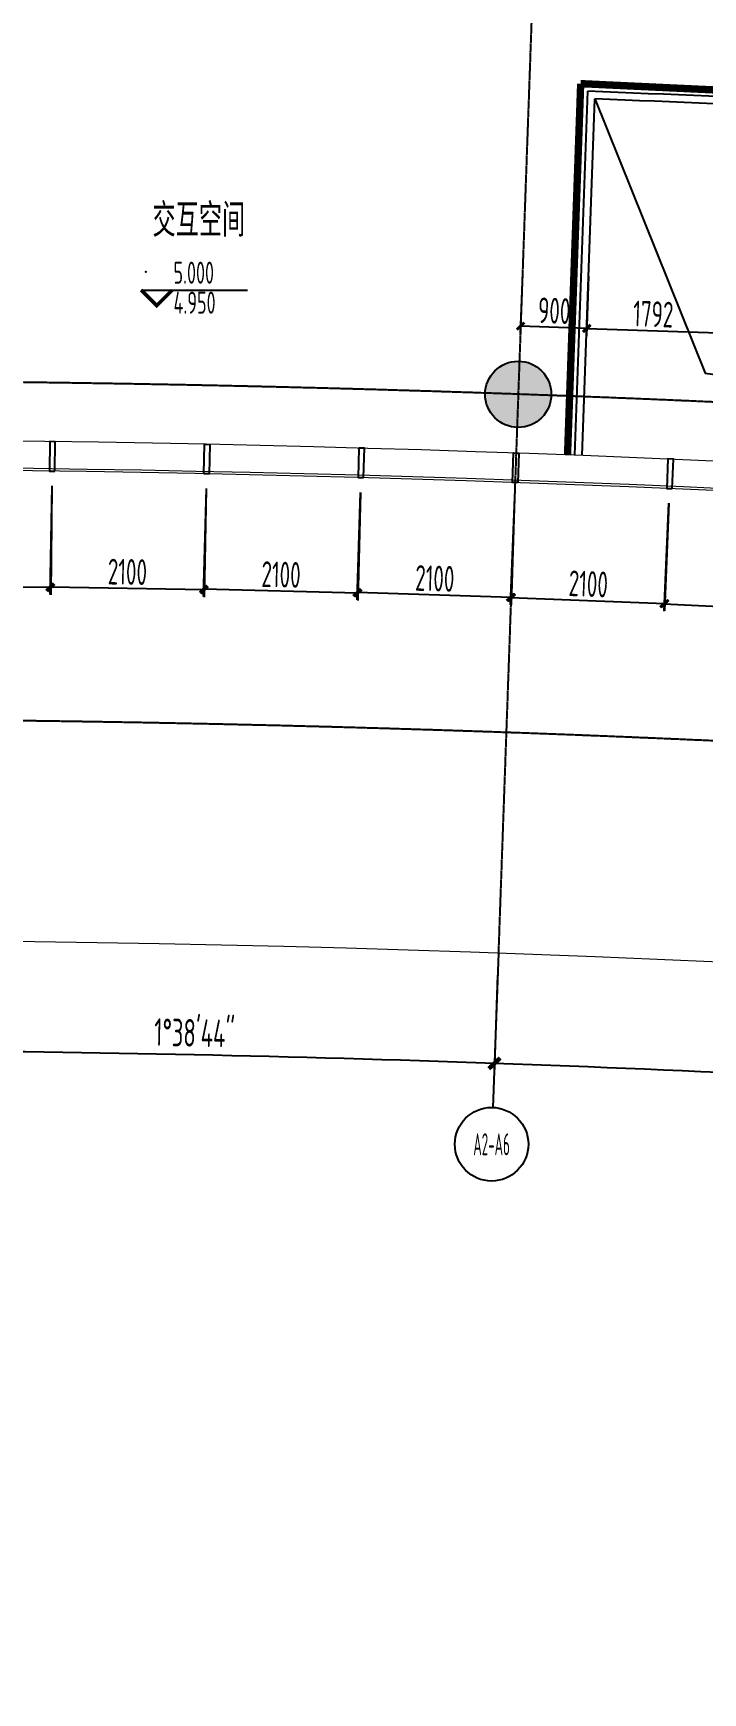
# Model space of a CAD drawing. Header units: millimetres. Extents: x 11515858 to 24947533, y -12784974 to -6116114.
# Drawn here: x 11782555 to 11791663, y -6418313 to -6395756 of the extents above; entities that cross this region are included whole.
import ezdxf
from ezdxf.enums import TextEntityAlignment as Align

# ---------------------------------------------------------------- set-up
doc = ezdxf.new("R2010")
doc.units = ezdxf.units.MM
doc.header["$LTSCALE"] = 10
for name, pattern in [('A2-RG-AXIS$0$CENTER', [2, 1.25, -0.25, 0.25, -0.25]), ('A2-RG-AXIS$0$DOTE', [2.42, 2, -0.2, 0.02, -0.2]), ('A2-RI-F2$0$DASHDOT2', [0.5, 0.25, -0.125, 0, -0.125]), ('A2-RI-F2$0$DASHED2', [0.375, 0.25, -0.125])]:
    doc.linetypes.add(name, pattern=pattern)
for name, color, linetype in [('A2-RB-F2$0$A-DIMS-100', 1, 'Continuous'), ('A2-RG-AXIS$0$A-AXIS', 1, 'Continuous'), ('A2-RG-AXIS$0$A-DIMS-100', 1, 'Continuous'), ('A2-RG-AXIS$0$A-GRID', 1, 'A2-RG-AXIS$0$CENTER'), ('A2-RG-AXIS$0$A-SYMB', 4, 'Continuous'), ('A2-RI-F2$0$A-DOOR-ROLL', 2, 'A2-RI-F2$0$DASHED2'), ('A2-RI-F2$0$A-STRS', 50, 'Continuous'), ('A2-RI-F2$0$A-STRS-HRAL', 80, 'Continuous'), ('A2-RI-F2$0$A-SYMB', 4, 'Continuous'), ('A2-RI-F2$0$A-SYMB-AREA', 4, 'Continuous'), ('A2-RI-F2$0$A-SYMB-NAME', 4, 'Continuous'), ('A2-RI-F2$0$A-SYMB-VOID', 35, 'Continuous'), ('A2-RI-F2$0$an-wndw-mull-v', 3, 'Continuous'), ('A2-RS-F2$0$A-HATH-GRAY', 8, 'Continuous'), ('A2-RS-F2$0$A-WALL-CONC', 6, 'Continuous')]:
    doc.layers.add(name, color=color, linetype=linetype)
for name, color, linetype, lineweight in [('A2-RI-F2$0$A-DETL-LLIN', 3, 'Continuous', 5), ('A2-RI-F2$0$A-FLOR-STRS', 2, 'Continuous', 5), ('A2-RI-F2$0$A-GLAZ', 140, 'Continuous', 5)]:
    doc.layers.add(name, color=color, linetype=linetype, lineweight=lineweight)
doc.styles.add('A2-RB-F2$0$XD2008', font='hzs.shx', dxfattribs={"width": 0.7, "bigfont": 'hztxt.shx'})
doc.styles.add('A2-RG-AXIS$0$ECADI', font='hzs.shx', dxfattribs={"width": 0.7, "bigfont": 'hztxt.shx'})
doc.styles.add('A2-RG-AXIS$0$XD2008', font='hzs.shx', dxfattribs={"width": 0.7, "bigfont": 'hztxt.shx'})
doc.styles.add('A2-RI-F2$0$ECADI', font='hzs.shx', dxfattribs={"width": 0.7, "bigfont": 'hztxt.shx'})
doc.styles.add('A2-RI-F2$0$XD2008', font='hzs.shx', dxfattribs={"width": 0.7, "bigfont": 'hztxt.shx'})
doc.dimstyles.new('A2-RB-F2$0$XD100$0', dxfattribs={"dimscale": 100, "dimtxt": 3.5, "dimasz": 1, "dimexe": 1, "dimexo": 2, "dimgap": 0.5, "dimtad": 1, "dimdec": 0, "dimdsep": 46, "dimtxsty": 'A2-RB-F2$0$XD2008', "dimblk1": 'A2-RB-F2$0$_ArchTick', "dimblk2": 'A2-RB-F2$0$_ArchTick', "dimsah": 1, "dimcen": 2.5, "dimclrt": 4, "dimaunit": 1, "dimadec": 0, "dimazin": 0, "dimtfac": 1, "dimtdec": 0, "dimtix": 1, "dimtmove": 1, "dimatfit": 3, "dimfxl": 0, "dimtolj": 1, "dimtzin": 0, "dimarcsym": 0})
doc.dimstyles.new('A2-RG-AXIS$0$XD150', dxfattribs={"dimscale": 300, "dimtxt": 2.5, "dimasz": 1.5, "dimexe": 1, "dimexo": 2, "dimgap": 0.5, "dimtad": 1, "dimdec": 0, "dimdsep": 46, "dimtxsty": 'A2-RG-AXIS$0$XD2008', "dimcen": 2.5, "dimclrt": 4, "dimaunit": 1, "dimadec": 3, "dimazin": 0, "dimtfac": 1, "dimtdec": 0, "dimtmove": 2, "dimatfit": 3, "dimfxl": 0, "dimtolj": 1, "dimtzin": 0, "dimarcsym": 0})

# ---------------------------------------------------------------- blocks, each defined once
blk = doc.blocks.new('A2-RG-AXIS$0$ECADI-TAG-GRID')
at = {"color": 13}
blk.add_circle((0, 0), 5, dxfattribs=at)
at = {"style": 'A2-RG-AXIS$0$ECADI', "width": 0.7}
blk.add_attdef('GRID', text='', height=5, dxfattribs=at).set_placement((0, 0), align=Align.MIDDLE)
blk = doc.blocks.new('A2-RG-AXIS$0$_ArchTick')
at = {"color": 0, "linetype": 'ByBlock', "const_width": 0.4}
blk.add_lwpolyline([(-0.5, -0.5), (0.5, 0.5)], dxfattribs=at)
blk = doc.blocks.new('*D1230')
at = {"layer": 'A2-RG-AXIS$0$A-DIMS-100', "color": 0, "lineweight": -2, "ltscale": 3, "transparency": 16777216}
for p, q in [((11780666, -6408385), (11780657, -6409735)), ((11788872, -6408559), (11788824, -6409908))]:
    blk.add_line(p, q, dxfattribs=at)
blk.add_arc((11778731, -6694179), 284600, 87.96659, 89.61201, dxfattribs=at)
at = {"layer": 'Defpoints', "color": 0, "ltscale": 3, "transparency": 16777216}
for p in [(11780668, -6408085), (11788882, -6408259), (11786106, -6409674), (11778731, -6694179)]:
    blk.add_point(p, dxfattribs=at)
at = {"layer": 'A2-RG-AXIS$0$A-DIMS-100', "color": 0, "lineweight": -2, "ltscale": 3, "transparency": 16777216, "xscale": 150, "yscale": 150, "zscale": 150}
for p, rotation in [((11780658, -6409585), 179.6120120871543), ((11788829, -6409758), 357.9665933294134)]:
    blk.add_blockref('A2-RG-AXIS$0$_ArchTick', p, dxfattribs=dict(at, rotation=rotation))
at = {"layer": 'A2-RG-AXIS$0$A-DIMS-100', "color": 4, "ltscale": 3, "transparency": 16777216, "insert": (11784750, -6409344), "char_height": 375, "attachment_point": 5, "rotation": 358.7893, "style": 'A2-RG-AXIS$0$XD2008'}
blk.add_mtext('\\A1;1°38\'44"', dxfattribs=at)
blk = doc.blocks.new('*D1232')
at = {"layer": 'A2-RG-AXIS$0$A-DIMS-100', "color": 0, "lineweight": -2, "ltscale": 3, "transparency": 16777216}
for p, q in [((11788872, -6408559), (11788824, -6409908)), ((11797069, -6408968), (11796982, -6410315))]:
    blk.add_line(p, q, dxfattribs=at)
blk.add_arc((11778731, -6694179), 284600, 86.32117, 87.96659, dxfattribs=at)
at = {"layer": 'Defpoints', "color": 0, "ltscale": 3, "transparency": 16777216}
for p in [(11788882, -6408259), (11797088, -6408668), (11794272, -6410003), (11778731, -6694179)]:
    blk.add_point(p, dxfattribs=at)
at = {"layer": 'A2-RG-AXIS$0$A-DIMS-100', "color": 0, "lineweight": -2, "ltscale": 3, "transparency": 16777216, "xscale": 150, "yscale": 150, "zscale": 150}
for p, rotation in [((11788829, -6409758), 177.9665933294709), ((11796992, -6410165), 356.3211745693902)]:
    blk.add_blockref('A2-RG-AXIS$0$_ArchTick', p, dxfattribs=dict(at, rotation=rotation))
at = {"layer": 'A2-RG-AXIS$0$A-DIMS-100', "color": 4, "ltscale": 3, "transparency": 16777216, "insert": (11792927, -6409634), "char_height": 375, "attachment_point": 5, "rotation": 357.1439, "style": 'A2-RG-AXIS$0$XD2008'}
blk.add_mtext('\\A1;1°38\'44"', dxfattribs=at)
blk = doc.blocks.new('A2-RB-F2$0$_ArchTick')
at = {"color": 0, "linetype": 'ByBlock', "const_width": 0.4}
blk.add_lwpolyline([(-0.5, -0.5), (0.5, 0.5)], dxfattribs=at)
blk = doc.blocks.new('*D1802')
at = {"layer": 'A2-RB-F2$0$A-DIMS-100', "color": 0, "lineweight": -2, "transparency": 16777216}
for p, q in [((11789210, -6399027), (11789181, -6399837)), ((11790109, -6399059), (11790081, -6399869)), ((11790084, -6399769), (11789185, -6399737))]:
    blk.add_line(p, q, dxfattribs=at)
at = {"layer": 'Defpoints', "color": 0, "transparency": 16777216}
for p in [(11789217, -6398827), (11790116, -6398859), (11789185, -6399737)]:
    blk.add_point(p, dxfattribs=at)
at = {"layer": 'A2-RB-F2$0$A-DIMS-100', "color": 0, "lineweight": -2, "transparency": 16777216, "xscale": 100, "yscale": 100, "zscale": 100}
for p, rotation in [((11789185, -6399737), 177.9665919757142), ((11790084, -6399769), 357.9665919757141)]:
    blk.add_blockref('A2-RB-F2$0$_ArchTick', p, dxfattribs=dict(at, rotation=rotation))
at = {"layer": 'A2-RB-F2$0$A-DIMS-100', "color": 4, "transparency": 16777216, "insert": (11789642, -6399528), "char_height": 350, "attachment_point": 5, "rotation": 357.9666, "style": 'A2-RB-F2$0$XD2008'}
blk.add_mtext('\\A1;900', dxfattribs=at)
blk = doc.blocks.new('*D1803')
at = {"layer": 'A2-RB-F2$0$A-DIMS-100', "color": 0, "lineweight": -2, "transparency": 16777216}
for p, q in [((11790110, -6399059), (11790082, -6399868)), ((11791901, -6399120), (11791873, -6399930)), ((11790085, -6399769), (11791876, -6399830))]:
    blk.add_line(p, q, dxfattribs=at)
at = {"layer": 'Defpoints', "color": 0, "transparency": 16777216}
for p in [(11790116, -6398859), (11791908, -6398920), (11791876, -6399830)]:
    blk.add_point(p, dxfattribs=at)
at = {"layer": 'A2-RB-F2$0$A-DIMS-100', "color": 0, "lineweight": -2, "transparency": 16777216, "xscale": 100, "yscale": 100, "zscale": 100}
for p, rotation in [((11790085, -6399769), 178.0366579904577), ((11791876, -6399830), 358.0366579904577)]:
    blk.add_blockref('A2-RB-F2$0$_ArchTick', p, dxfattribs=dict(at, rotation=rotation))
at = {"layer": 'A2-RB-F2$0$A-DIMS-100', "color": 4, "transparency": 16777216, "insert": (11790989, -6399574), "char_height": 350, "attachment_point": 5, "rotation": 358.0367, "style": 'A2-RB-F2$0$XD2008'}
blk.add_mtext('\\A1;1792', dxfattribs=at)
blk = doc.blocks.new('*D1820')
at = {"layer": 'A2-RB-F2$0$A-DIMS-100', "color": 0, "lineweight": -2, "transparency": 16777216}
for p, q in [((11787004, -6401997), (11786958, -6403458)), ((11789103, -6402063), (11789057, -6403525)), ((11789060, -6403425), (11786961, -6403358))]:
    blk.add_line(p, q, dxfattribs=at)
at = {"layer": 'Defpoints', "color": 0, "transparency": 16777216}
for p in [(11787010, -6401797), (11789109, -6401863), (11786961, -6403358)]:
    blk.add_point(p, dxfattribs=at)
at = {"layer": 'A2-RB-F2$0$A-DIMS-100', "color": 0, "lineweight": -2, "transparency": 16777216, "xscale": 100, "yscale": 100, "zscale": 100}
for p, rotation in [((11786961, -6403358), 178.1908105349984), ((11789060, -6403425), 358.1908105349983)]:
    blk.add_blockref('A2-RB-F2$0$_ArchTick', p, dxfattribs=dict(at, rotation=rotation))
at = {"layer": 'A2-RB-F2$0$A-DIMS-100', "color": 4, "transparency": 16777216, "insert": (11788018, -6403167), "char_height": 350, "attachment_point": 5, "rotation": 358.1908, "style": 'A2-RB-F2$0$XD2008'}
blk.add_mtext('\\A1;2100', dxfattribs=at)
blk = doc.blocks.new('*D1821')
at = {"layer": 'A2-RB-F2$0$A-DIMS-100', "color": 0, "lineweight": -2, "transparency": 16777216}
for p, q in [((11784906, -6401944), (11784869, -6403413)), ((11787005, -6401997), (11786969, -6403465)), ((11786971, -6403365), (11784872, -6403313))]:
    blk.add_line(p, q, dxfattribs=at)
at = {"layer": 'Defpoints', "color": 0, "transparency": 16777216}
for p in [(11784911, -6401744), (11787010, -6401797), (11784872, -6403313)]:
    blk.add_point(p, dxfattribs=at)
at = {"layer": 'A2-RB-F2$0$A-DIMS-100', "color": 0, "lineweight": -2, "transparency": 16777216, "xscale": 100, "yscale": 100, "zscale": 100}
for p, rotation in [((11784872, -6403313), 178.5650620415589), ((11786971, -6403365), 358.565062041559)]:
    blk.add_blockref('A2-RB-F2$0$_ArchTick', p, dxfattribs=dict(at, rotation=rotation))
at = {"layer": 'A2-RB-F2$0$A-DIMS-100', "color": 4, "transparency": 16777216, "insert": (11785927, -6403114), "char_height": 350, "attachment_point": 5, "rotation": 358.5651, "style": 'A2-RB-F2$0$XD2008'}
blk.add_mtext('\\A1;2100', dxfattribs=at)
blk = doc.blocks.new('*D1822')
at = {"layer": 'A2-RB-F2$0$A-DIMS-100', "color": 0, "lineweight": -2, "transparency": 16777216}
for p, q in [((11782808, -6401907), (11782782, -6403384)), ((11784907, -6401944), (11784882, -6403421)), ((11784883, -6403321), (11782784, -6403284))]:
    blk.add_line(p, q, dxfattribs=at)
at = {"layer": 'Defpoints', "color": 0, "transparency": 16777216}
for p in [(11782811, -6401707), (11784911, -6401744), (11782784, -6403284)]:
    blk.add_point(p, dxfattribs=at)
at = {"layer": 'A2-RB-F2$0$A-DIMS-100', "color": 0, "lineweight": -2, "transparency": 16777216, "xscale": 100, "yscale": 100, "zscale": 100}
for p, rotation in [((11782784, -6403284), 178.9949785072826), ((11784883, -6403321), 358.9949785072826)]:
    blk.add_blockref('A2-RB-F2$0$_ArchTick', p, dxfattribs=dict(at, rotation=rotation))
at = {"layer": 'A2-RB-F2$0$A-DIMS-100', "color": 4, "transparency": 16777216, "insert": (11783837, -6403078), "char_height": 350, "attachment_point": 5, "rotation": 358.995, "style": 'A2-RB-F2$0$XD2008'}
blk.add_mtext('\\A1;2100', dxfattribs=at)
blk = doc.blocks.new('*D1823')
at = {"layer": 'A2-RB-F2$0$A-DIMS-100', "color": 0, "lineweight": -2, "transparency": 16777216}
for p, q in [((11780709, -6401885), (11780694, -6403370)), ((11782809, -6401907), (11782794, -6403392)), ((11782795, -6403292), (11780695, -6403270))]:
    blk.add_line(p, q, dxfattribs=at)
at = {"layer": 'Defpoints', "color": 0, "transparency": 16777216}
for p in [(11780711, -6401685), (11782811, -6401707), (11780695, -6403270)]:
    blk.add_point(p, dxfattribs=at)
at = {"layer": 'A2-RB-F2$0$A-DIMS-100', "color": 0, "lineweight": -2, "transparency": 16777216, "xscale": 100, "yscale": 100, "zscale": 100}
for p, rotation in [((11780695, -6403270), 179.4063356730773), ((11782795, -6403292), 359.4063356730773)]:
    blk.add_blockref('A2-RB-F2$0$_ArchTick', p, dxfattribs=dict(at, rotation=rotation))
at = {"layer": 'A2-RB-F2$0$A-DIMS-100', "color": 4, "transparency": 16777216, "insert": (11781747, -6403056), "char_height": 350, "attachment_point": 5, "rotation": 359.4063, "style": 'A2-RB-F2$0$XD2008'}
blk.add_mtext('\\A1;2100', dxfattribs=at)
blk = doc.blocks.new('*D1836')
at = {"layer": 'A2-RB-F2$0$A-DIMS-100', "color": 0, "lineweight": -2, "transparency": 16777216}
for p, q in [((11789101, -6402063), (11789044, -6403524)), ((11791200, -6402145), (11791142, -6403607)), ((11789048, -6403424), (11791146, -6403507))]:
    blk.add_line(p, q, dxfattribs=at)
at = {"layer": 'Defpoints', "color": 0, "transparency": 16777216}
for p in [(11789109, -6401863), (11791208, -6401946), (11791146, -6403507)]:
    blk.add_point(p, dxfattribs=at)
at = {"layer": 'A2-RB-F2$0$A-DIMS-100', "color": 0, "lineweight": -2, "transparency": 16777216, "xscale": 100, "yscale": 100, "zscale": 100}
for p, rotation in [((11789048, -6403424), 177.7423731332247), ((11791146, -6403507), 357.7423731332246)]:
    blk.add_blockref('A2-RB-F2$0$_ArchTick', p, dxfattribs=dict(at, rotation=rotation))
at = {"layer": 'A2-RB-F2$0$A-DIMS-100', "color": 4, "transparency": 16777216, "insert": (11790106, -6403241), "char_height": 350, "attachment_point": 5, "rotation": 357.7424, "style": 'A2-RB-F2$0$XD2008'}
blk.add_mtext('\\A1;2100', dxfattribs=at)
blk = doc.blocks.new('*D1764')
at = {"layer": 'A2-RB-F2$0$A-DIMS-100', "color": 0, "lineweight": -2, "transparency": 16777216}
for p, q in [((11791198, -6402145), (11791131, -6403613)), ((11793296, -6402242), (11793229, -6403710)), ((11791135, -6403513), (11793233, -6403610))]:
    blk.add_line(p, q, dxfattribs=at)
at = {"layer": 'Defpoints', "color": 0, "transparency": 16777216}
for p in [(11791208, -6401946), (11793305, -6402042), (11793233, -6403610)]:
    blk.add_point(p, dxfattribs=at)
at = {"layer": 'A2-RB-F2$0$A-DIMS-100', "color": 0, "lineweight": -2, "transparency": 16777216, "xscale": 100, "yscale": 100, "zscale": 100}
for p, rotation in [((11791135, -6403513), 177.3681216266488), ((11793233, -6403610), 357.3681216266488)]:
    blk.add_blockref('A2-RB-F2$0$_ArchTick', p, dxfattribs=dict(at, rotation=rotation))
at = {"layer": 'A2-RB-F2$0$A-DIMS-100', "color": 4, "transparency": 16777216, "insert": (11792195, -6403337), "char_height": 350, "attachment_point": 5, "rotation": 357.3681, "style": 'A2-RB-F2$0$XD2008'}
blk.add_mtext('\\A1;2100', dxfattribs=at)
blk = doc.blocks.new('A2-RS-F2')
at = {"layer": 'A2-RS-F2$0$A-HATH-GRAY', "ltscale": 3}
h = blk.add_hatch(color=256, dxfattribs=at)
h.paths.add_polyline_path([(11780371, -6378133), (11781371, -6378140), (11781380, -6376840), (11780380, -6376833)])
h.paths.add_polyline_path([(11771295, -6378216), (11772295, -6378194), (11772267, -6376895), (11771267, -6376916)])
h.paths.add_polyline_path([(11789445, -6378310), (11790445, -6378346), (11790491, -6377046), (11789491, -6377011)])
h.paths.add_polyline_path([(11794061, -6377996), (11794660, -6378034), (11794711, -6377236), (11794112, -6377197)])
h.paths.add_polyline_path([(11762226, -6378560), (11763225, -6378509), (11763159, -6377211), (11762160, -6377261)])
h.paths.add_polyline_path([(11756054, -6378846), (11756851, -6378783), (11756756, -6377587), (11755959, -6377650)])
h.paths.add_polyline_path([(11801644, -6378462), (11802243, -6378500), (11802294, -6377702), (11801696, -6377663)])
h.paths.add_polyline_path([(11751557, -6379698), (11752355, -6379635), (11752220, -6377940), (11751422, -6378003)])
h.paths.add_polyline_path([(11807664, -6379406), (11808460, -6379480), (11808572, -6378285), (11807775, -6378211)])
h.paths.add_polyline_path([(11816585, -6380403), (11817577, -6380525), (11817736, -6379235), (11816743, -6379113)])
h.paths.add_polyline_path([(11825579, -6381619), (11826568, -6381768), (11826763, -6380483), (11825774, -6380333)])
h.paths.add_polyline_path([(11793833, -6381539), (11794432, -6381577), (11794483, -6380779), (11793885, -6380740)])
h.paths.add_polyline_path([(11801417, -6382005), (11802015, -6382043), (11802067, -6381245), (11801468, -6381206)])
h.paths.add_polyline_path([(11834536, -6383085), (11835520, -6383263), (11835752, -6381984), (11834768, -6381806)])
h.paths.add_polyline_path([(11843442, -6384837), (11844420, -6385043), (11844688, -6383771), (11843710, -6383565)])
h.paths.add_polyline_path([(11849707, -6386048), (11850486, -6386227), (11850721, -6385255), (11849941, -6385076)])
h.paths.add_polyline_path([(11756691, -6386871), (11757489, -6386806), (11757394, -6385612), (11756597, -6385675)])
h.paths.add_polyline_path([(11752176, -6387474), (11752973, -6387410), (11752838, -6385716), (11752041, -6385779)])
h.paths.add_polyline_path([(11854132, -6387107), (11854912, -6387286), (11855146, -6386314), (11854366, -6386134)])
h.paths.add_polyline_path([(11793236, -6390821), (11793835, -6390859), (11793887, -6390061), (11793288, -6390022)])
h.paths.add_polyline_path([(11800820, -6391286), (11801419, -6391324), (11801470, -6390526), (11800871, -6390487)])
h.paths.add_polyline_path([(11847832, -6393825), (11848612, -6394005), (11848846, -6393033), (11848067, -6392853)])
h.paths.add_polyline_path([(11780263, -6394032), (11781263, -6394039), (11781272, -6392739), (11780272, -6392732)])
h.paths.add_polyline_path([(11771644, -6394112), (11772644, -6394090), (11772615, -6392791), (11771616, -6392812)])
h.paths.add_polyline_path([(11788881, -6394200), (11789880, -6394236), (11789926, -6392936), (11788927, -6392901)])
h.paths.add_polyline_path([(11793009, -6394364), (11793607, -6394402), (11793659, -6393604), (11793060, -6393565)])
h.paths.add_polyline_path([(11763031, -6394440), (11764030, -6394389), (11763964, -6393090), (11762965, -6393141)])
h.paths.add_polyline_path([(11757323, -6394797), (11758120, -6394731), (11758025, -6393537), (11757227, -6393600)])
h.paths.add_polyline_path([(11800592, -6394829), (11801191, -6394867), (11801242, -6394069), (11800643, -6394030)])
h.paths.add_polyline_path([(11852257, -6394884), (11853037, -6395064), (11853271, -6394091), (11852492, -6393912)])
h.paths.add_polyline_path([(11752786, -6395149), (11753584, -6395086), (11753449, -6393391), (11752652, -6393455)])
h.paths.add_polyline_path([(11806189, -6395237), (11806985, -6395311), (11807096, -6394116), (11806300, -6394042)])
h.paths.add_polyline_path([(11814656, -6396186), (11815648, -6396307), (11815806, -6395017), (11814813, -6394896)])
h.paths.add_polyline_path([(11823198, -6397340), (11824186, -6397490), (11824381, -6396205), (11823392, -6396055)])
h.paths.add_polyline_path([(11831682, -6398729), (11832663, -6398921), (11832913, -6397645), (11831931, -6397453)])
h.paths.add_polyline_path([(11840164, -6400383), (11841142, -6400589), (11841411, -6399317), (11840432, -6399110)])
edge = h.paths.add_edge_path()
edge.add_arc((11772286, -6400549), 450, 0, 360)
edge = h.paths.add_edge_path()
edge.add_arc((11789152, -6400664), 450, 0, 360)
edge = h.paths.add_edge_path()
edge.add_arc((11763857, -6400856), 450, 0, 360)
h.paths.add_polyline_path([(11845946, -6401652), (11846725, -6401831), (11846960, -6400859), (11846180, -6400679)])
edge = h.paths.add_edge_path()
edge.add_arc((11797576, -6401084), 450, 0, 360)
edge = h.paths.add_edge_path()
edge.add_arc((11755441, -6401404), 451, 0, 360)
edge = h.paths.add_edge_path()
edge.add_arc((11805984, -6401746), 450, 0, 360)
h.paths.add_polyline_path([(11850371, -6402710), (11851151, -6402890), (11851385, -6401917), (11850605, -6401738)])
edge = h.paths.add_edge_path()
edge.add_arc((11814369, -6402649), 450, 0, 360)
edge = h.paths.add_edge_path()
edge.add_arc((11822726, -6403793), 450, 0, 360)
edge = h.paths.add_edge_path()
edge.add_arc((11831046, -6405176), 450, 0, 360)
edge = h.paths.add_edge_path()
edge.add_arc((11839323, -6406797), 451, 0, 360)
edge = h.paths.add_edge_path()
edge.add_arc((11847549, -6408655), 451, 0, 360)
edge = h.paths.add_edge_path()
edge.add_arc((11780719, -6400485), 450, 0, 360)
at = {"layer": 'A2-RS-F2$0$A-WALL-CONC'}
blk.add_circle((11789152, -6400664), 450, dxfattribs=at)
blk = doc.blocks.new('A2-RI-F2$0$5erhfh')
at = {"layer": 'A2-RI-F2$0$A-SYMB-AREA', "style": 'A2-RI-F2$0$ECADI', "width": 0.7}
blk.add_attdef('340M2', text='', height=2.5, dxfattribs=at).set_placement((0, 1.25), align=Align.MIDDLE_LEFT)
at = {"layer": 'A2-RI-F2$0$A-SYMB-NAME', "style": 'A2-RI-F2$0$ECADI', "width": 0.7}
blk.add_attdef('CHINESENAME', (-12.29, 3.09), '', height=4.5, dxfattribs=at)
blk = doc.blocks.new('A2-RI-F2$0$ECADI-TAG-HGHT（国标）')
at = {"color": 1}
blk.add_line((-2.12, 2.12), (12.35, 2.12), dxfattribs=at)
at = {"color": 1, "const_width": 0.5}
blk.add_lwpolyline([(-2.12, 2.12), (0, 0), (2.12, 2.12)], dxfattribs=at)
at = {"color": 1}
blk.add_point((-1.48, 4.6), dxfattribs=at)
at = {"style": 'A2-RI-F2$0$XD2008', "width": 0.7}
blk.add_attdef('FL', text='', height=3, dxfattribs=at).set_placement((-2.69, 2.97), align=Align.RIGHT)
for tag, p in [('F.F.L.', (2.28, 2.97)), ('T.O.S.', (2.28, -1.1))]:
    blk.add_attdef(tag, p, '', height=3, dxfattribs=at)
blk = doc.blocks.new('A2-RI-F2$0$5yrthfh')
at = {"layer": 'A2-RI-F2$0$an-wndw-mull-v'}
blk.add_lwpolyline([(3, -37), (402, -3), (396, 71), (-3, 37), (3, -37)], close=True, dxfattribs=at)
blk = doc.blocks.new('A2-RI-F2$0$564hysrthtdh')
for p, rotation in [((27371, -304), 84.37430249865385), ((31571, -392), 83.55177334628802), ((35768, -541), 82.7290586346077)]:
    blk.add_blockref('A2-RI-F2$0$5yrthfh', p, dxfattribs=dict(rotation=rotation))
for p, xscale, rotation in [((29471, -341), -0.9999999999999999, 273.6151260842834), ((33670, -459), -1, 272.792411372603)]:
    blk.add_blockref('A2-RI-F2$0$5yrthfh', p, dxfattribs=dict(xscale=xscale, rotation=rotation))
blk = doc.blocks.new('A2-RG-AXIS')
at = {"layer": 'A2-RG-AXIS$0$A-AXIS', "ltscale": 3}
blk.add_line((11788882.2, -6408258.9), (11788807.7, -6410357.5), dxfattribs=at)
at = {"layer": 'A2-RG-AXIS$0$A-GRID', "linetype": 'A2-RG-AXIS$0$DOTE'}
blk.add_line((11790308.6, -6368084.2), (11788882.2, -6408258.9), dxfattribs=at)
for radius, start, end in [(304100, 75.589285, 95.407644), (300800, 75.589285, 95.407644), (293700, 75.589281, 95.407645), (289100, 75.589281, 95.407645)]:
    blk.add_arc((11778730.7, -6694178.7), radius, start, end, dxfattribs=at)
at = {"layer": 'A2-RG-AXIS$0$A-SYMB'}
ref = blk.add_blockref('A2-RG-AXIS$0$ECADI-TAG-GRID', (11788789.9, -6410857.2), dxfattribs=dict(at, xscale=100, yscale=100, zscale=100))
ref.add_attrib('GRID', 'A2-A6', dxfattribs={"layer": '0', "extrusion": (0, 0, -1), "height": 300, "style": 'A2-RG-AXIS$0$ECADI', "text_generation_flag": 2, "width": 0.5}).set_placement((-11788789.9, -6410857.2), align=Align.MIDDLE)
at = {"layer": 'A2-RG-AXIS$0$A-DIMS-100', "ltscale": 3}
for base, p1, p2, picture, middle in [((11786105.9, -6409674.3), (11780668.1, -6408085.3), (11788882.2, -6408258.9), '*D1230', (11784750.4, -6409344.1)), ((11794272.1, -6410003.4), (11788882.2, -6408258.9), (11797087.9, -6408668.2), '*D1232', (11792926.6, -6409634.4))]:
    dim = blk.add_angular_dim_3p(base=base, center=(11778730.7, -6694178.7), p1=p1, p2=p2, dimstyle='A2-RG-AXIS$0$XD150', override={"dimscale": 150, "dimasz": 1, "dimblk": 'A2-RG-AXIS$0$_ArchTick', "dimadec": 4}, dxfattribs=at)
    dim.commit()
    dim.dimension.update_dxf_attribs({"geometry": picture, "text_midpoint": middle})
blk = doc.blocks.new('A2-RB-F2')
at = {"layer": 'A2-RB-F2$0$A-DIMS-100'}
for p1, p2, distance, picture, middle in [((11790116.5, -6398858.9), (11789217, -6398827), 910.7, '*D1802', (11789642.4, -6399528.2)), ((11790116.5, -6398858.9), (11791907.7, -6398920.3), -910.1, '*D1803', (11790988.6, -6399574.4)), ((11782811.3, -6401707.2), (11780711.4, -6401685.4), 1584.7, '*D1823', (11781747.3, -6403055.9)), ((11784911, -6401744), (11782811.3, -6401707.2), 1577.2, '*D1822', (11783837.4, -6403077.6)), ((11787010.4, -6401796.6), (11784911, -6401744), 1569.4, '*D1821', (11785927, -6403114.2)), ((11789109.3, -6401862.9), (11787010.4, -6401796.6), 1562.5, '*D1820', (11788017.6, -6403166.6)), ((11789109.2, -6401862.9), (11791207.5, -6401945.6), -1562.5, '*D1836', (11790105.7, -6403240.8)), ((11791207.5, -6401945.6), (11793305.4, -6402042.1), -1569.4, '*D1764', (11792194.7, -6403336.8))]:
    dim = blk.add_aligned_dim(p1=p1, p2=p2, distance=distance, dimstyle='A2-RB-F2$0$XD100$0', dxfattribs=at)
    dim.commit()
    dim.dimension.update_dxf_attribs({"geometry": picture, "text_midpoint": middle})
blk = doc.blocks.new('A2-RI-F2')
at = {"layer": 'A2-RI-F2$0$A-DETL-LLIN'}
blk.add_arc((11778731, -6694179), 286100, 74.62894, 96.36799, dxfattribs=at)
at = {"layer": 'A2-RI-F2$0$A-DOOR-ROLL', "linetype": 'A2-RI-F2$0$DASHDOT2', "const_width": 100}
blk.add_lwpolyline([(11789823, -6401489), (11790002, -6396442, -0.013773), (11806378, -6397514)], format="xyb", dxfattribs=at)
at = {"layer": 'A2-RI-F2$0$A-GLAZ'}
for radius, start, end in [(292900, 76.32124, 94.67251), (292500, 76.24299, 94.75087), (292530, 76.24887, 94.74499)]:
    blk.add_arc((11778731, -6694179), radius, start, end, dxfattribs=at)
at = {"layer": 'A2-RI-F2$0$A-STRS-HRAL', "ltscale": 0.25}
for p, q in [((11789923, -6401493), (11790099, -6396546)), ((11790023, -6401496), (11790195, -6396650))]:
    blk.add_line(p, q, dxfattribs=at)
for radius, start, end in [(297850, 85.27723, 87.8127), (297750, 85.29647, 87.79341)]:
    blk.add_arc((11778731, -6694179), radius, start, end, dxfattribs=at)
at = {"layer": 'A2-RI-F2$0$A-SYMB-VOID', "ltscale": 500}
blk.add_lwpolyline([(11790195, -6396650), (11791696, -6400378), (11819144, -6404080)], dxfattribs=at)
for name, p in [('A2-RS-F2', (0, 0)), ('A2-RI-F2$0$564hysrthtdh', (11755441, -6401404))]:
    blk.add_blockref(name, p)
ref = blk.add_blockref('A2-RI-F2$0$5erhfh', (11785407, -6398832), dxfattribs=dict(xscale=100, yscale=100, zscale=100))
ref.add_attrib('CHINESENAME', '交互空间', (11784178, -6398523), dxfattribs={"layer": 'A2-RI-F2$0$A-SYMB-NAME', "height": 450, "style": 'A2-RI-F2$0$ECADI', "width": 0.7})
at = {"layer": 'A2-RI-F2$0$A-FLOR-STRS'}
blk.add_blockref('A2-RG-AXIS', (0, 0), dxfattribs=at)
at = {"layer": 'A2-RI-F2$0$A-STRS', "linetype": 'Continuous'}
blk.add_blockref('A2-RB-F2', (0, 0), dxfattribs=at)
at = {"layer": 'A2-RI-F2$0$A-SYMB', "xscale": 100, "yscale": 100, "zscale": 100}
blk.add_blockref('A2-RI-F2$0$ECADI-TAG-HGHT（国标）', (11784236, -6399459), dxfattribs=at).add_auto_attribs({'F.F.L.': '5.000', 'T.O.S.': '4.950'})

msp = doc.modelspace()

# ---------------------------------------------------------------- block references
for name in ['A2-RI-F2', 'A2-RB-F2', 'A2-RG-AXIS', 'A2-RS-F2']:
    msp.add_blockref(name, (0, 0))

doc.saveas('drawing.dxf')
